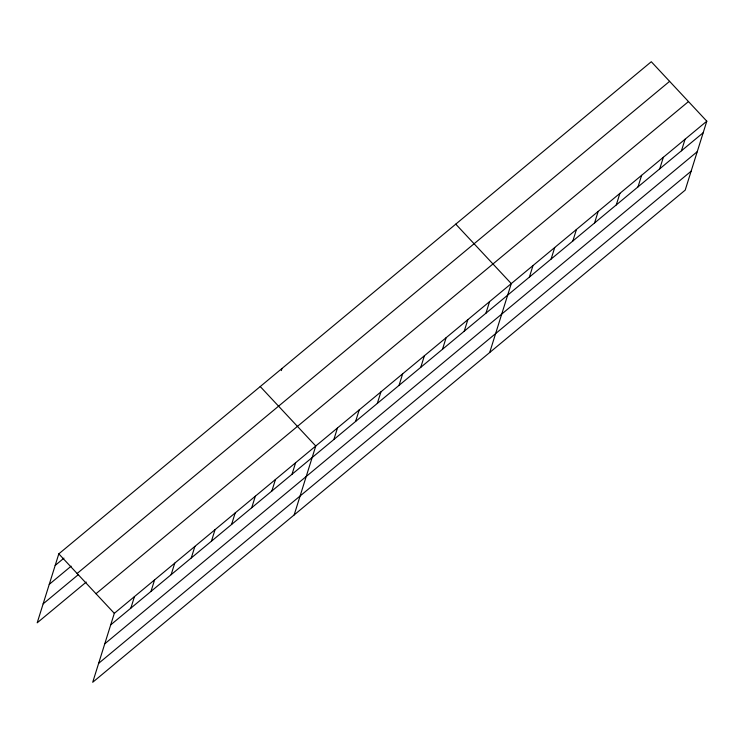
<?xml version="1.0" encoding="UTF-8"?>
<svg xmlns="http://www.w3.org/2000/svg" width="744" height="744" viewBox="0 0 744 744"><rect width="100%" height="100%" fill="white"/><g stroke="black" fill="none" stroke-linecap="round" stroke-linejoin="round"><path stroke-width="1.12" d="M706.8 121.188L114.316 613.335L92.712 682.267L685.196 190.129L706.8 121.188L651.288 61.733L58.804 553.871L37.2 622.812L86.248 582.068M130.842 608.146L134.459 596.604M150.986 591.415L154.603 579.864M171.139 574.675L174.747 563.134M191.282 557.944L194.9 546.403M211.426 541.214L215.044 529.672M231.57 524.483L235.188 512.942M281.316 370.596L281.967 368.503M251.714 507.743L255.332 496.202M271.858 491.012L275.475 479.471M292.001 474.281L295.619 462.74M294.159 514.941L315.763 446.009L260.242 386.545M333.87 439.499L337.488 427.958M355.595 421.457L359.213 409.916M377.32 403.415L380.937 391.874M399.044 385.364L402.662 373.823M420.769 367.322L424.387 355.781M442.494 349.28L446.112 337.739M464.219 331.229L467.837 319.688M485.944 313.187L489.561 301.646M489.682 352.535L511.277 283.594L455.765 224.139M529.384 277.094L533.002 265.552M551.109 259.052L554.726 247.51M572.834 241.01L576.451 229.459M594.558 222.958L598.176 211.417M616.283 204.916L619.901 193.375M638.008 186.874L641.626 175.324M659.733 168.823L663.35 157.282M681.457 150.781L685.075 139.24M55.186 565.421L63.947 558.139M49.253 584.356L71.145 566.165M77.125 573.494L669.6 81.356M43.133 603.868L78.166 574.768M95.995 593.712L688.479 101.565M110.698 624.876L703.182 132.739M104.765 643.82L697.249 151.674M98.654 663.332L691.13 171.185M58.804 553.871L114.316 613.335"/></g></svg>
